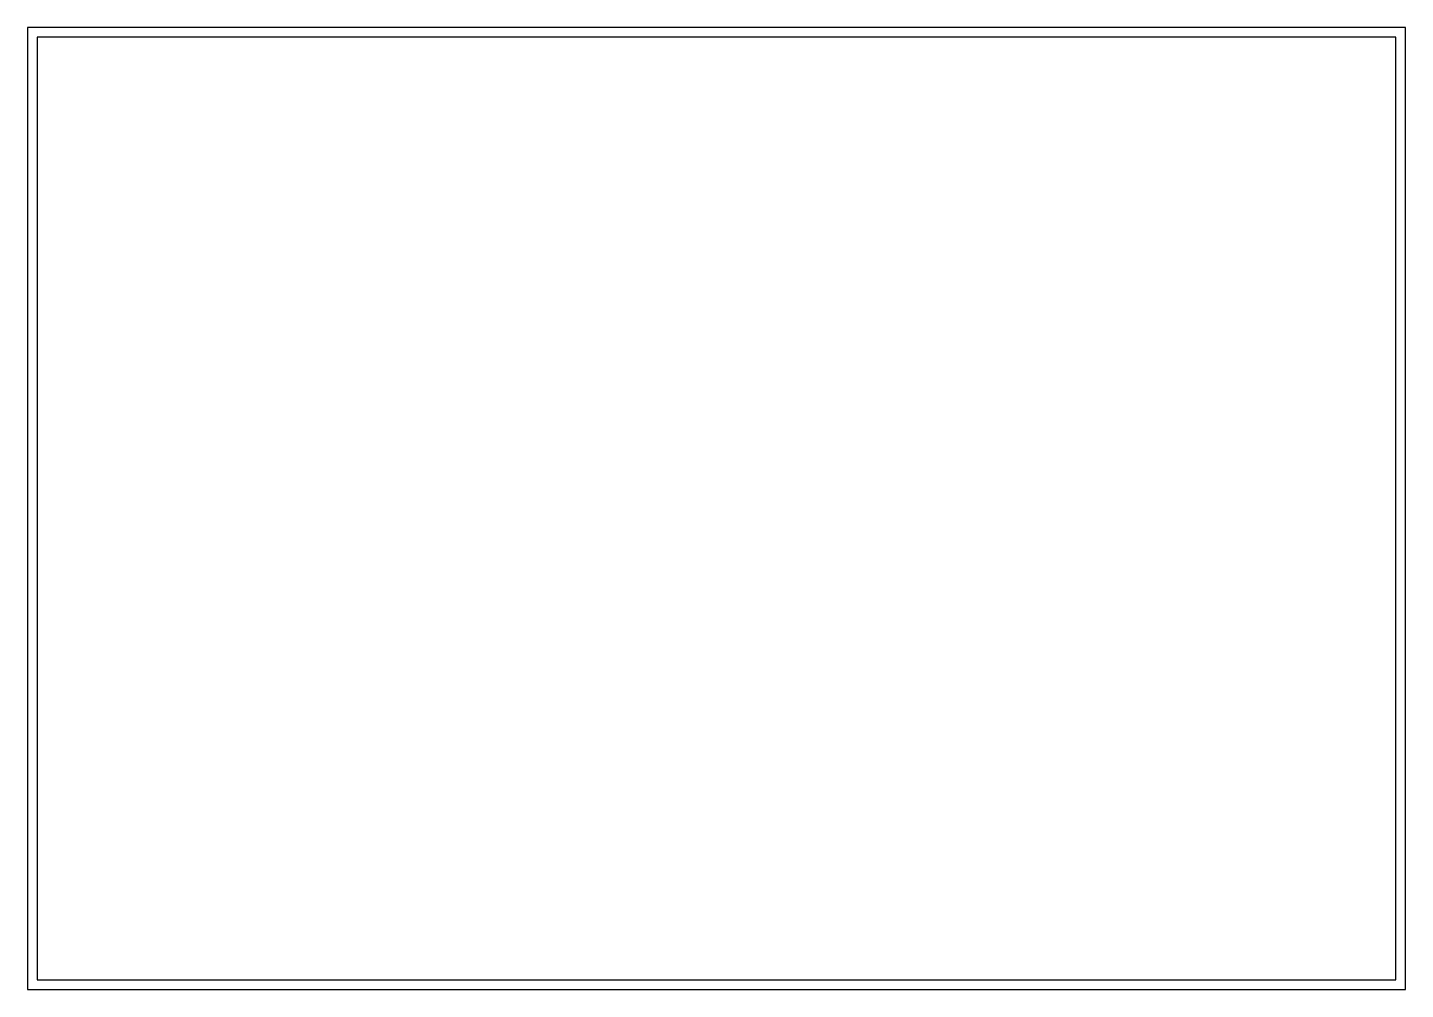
# Model space of a CAD drawing. Header units: metres. Extents: x 0 to 427, y 0 to 298.
import ezdxf

# ---------------------------------------------------------------- set-up
doc = ezdxf.new("R2010")
doc.units = ezdxf.units.M

msp = doc.modelspace()

# ---------------------------------------------------------------- linework, layer by layer
at = {"layer": 'CHANNEL'}
for p, q in [((424.2, 295.4), (3, 295.4)), ((3, 295.4), (3, 3)), ((424.2, 3), (424.2, 295.4)), ((3, 3), (424.2, 3))]:
    msp.add_line(p, q, dxfattribs=at)
at = {"layer": 'CUT'}
for p, q in [((427.2, 298.4), (0, 298.4)), ((0, 298.4), (0, 0)), ((427.2, 0), (427.2, 298.4)), ((0, 0), (427.2, 0))]:
    msp.add_line(p, q, dxfattribs=at)

doc.saveas('drawing.dxf')
